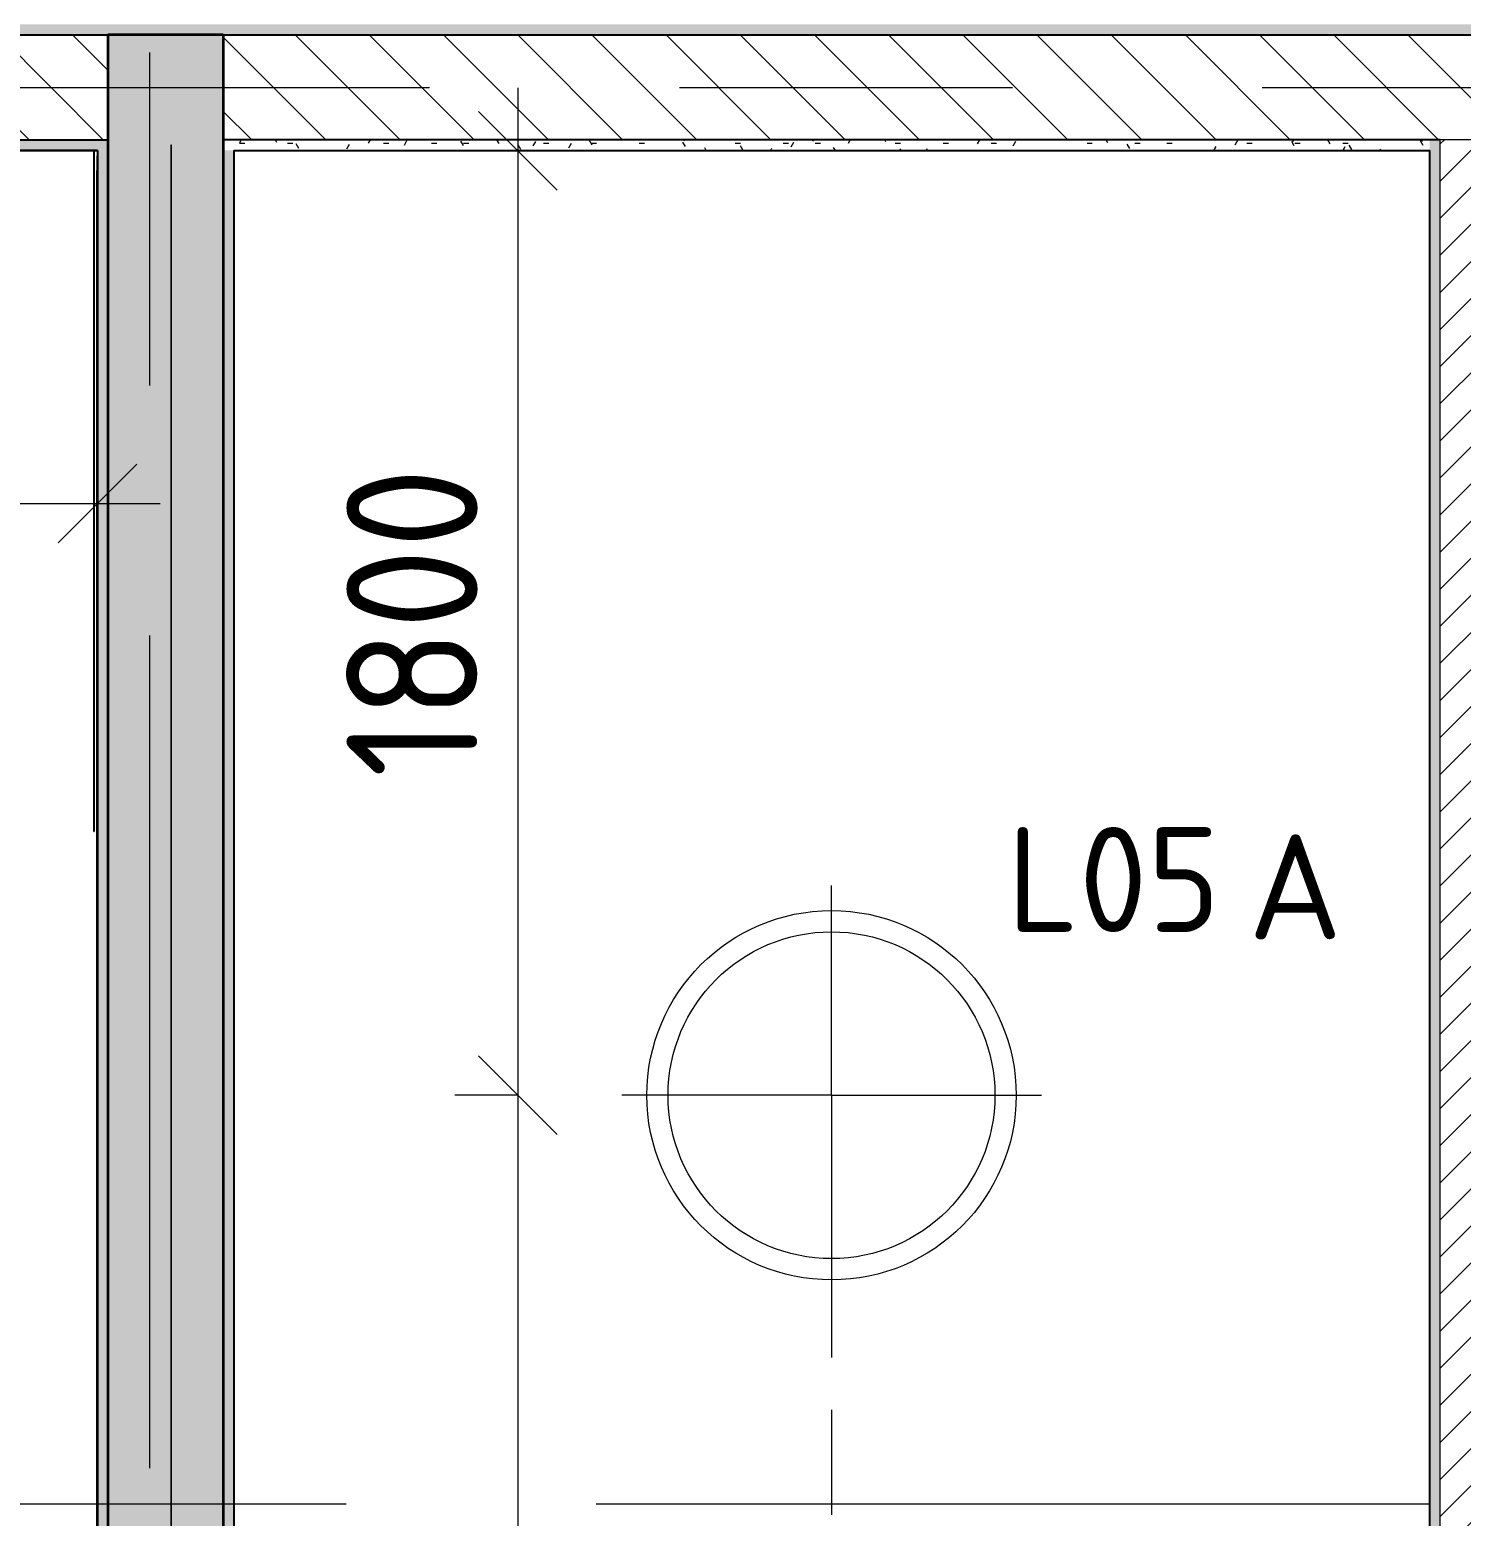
# Model space of a CAD drawing. Header units: millimetres. Extents: x 81425 to 274970, y -8553 to 29000.
# Drawn here: x 106981 to 109710, y 7776 to 10610 of the extents above; entities that cross this region are included whole.
import ezdxf

# ---------------------------------------------------------------- set-up
doc = ezdxf.new("R2010")
doc.units = ezdxf.units.MM
doc.linetypes.add('ADSK_Штрих_ш2 п1', pattern=[300, 200, -100])
doc.linetypes.add('Осевая', pattern=[3175, 635, -476.25, 1587.5, -476.25])
for name, color, linetype, lineweight in [('A-ANNO-DIMS', 7, 'Continuous', 9), ('A-ANNO-DIMS-100', 7, 'Continuous', 9), ('A-ANNO-NOTE', 7, 'Continuous', 9), ('A-DETL-2', 7, 'ADSK_Штрих_ш2 п1', 9), ('A-GENM', 7, 'Continuous', 9), ('A-WALL', 7, 'Continuous', 9), ('E-LITE-EQPM-IDEN', 7, 'Continuous', 9), ('I-WALL', 7, 'Continuous', 9), ('Оси-2', 7, 'Осевая', 9)]:
    doc.layers.add(name, color=color, linetype=linetype, lineweight=lineweight)
for name, color, linetype, lineweight, true_color in [('A-WALL-1', 7, 'Continuous', 35, 0x3c3c3c), ('A-WALL-2', 7, 'Continuous', 25, 0x3c3c3c), ('A-WALL-FNSH-2', 7, 'Continuous', 13, 0x3c3c3c), ('G-ANNO-TEXT-1', 1, 'Continuous', 9, 0xff0000)]:
    doc.layers.add(name, color=color, linetype=linetype, lineweight=lineweight, true_color=true_color)
doc.styles.add('GOST Common', font='GOST_Common.ttf', dxfattribs={"height": 200})
doc.styles.add('ISOCPEUR', font='isocpeur.ttf', dxfattribs={"width": 0.9, "height": 250})
doc.styles.add('ISOCPEUR_1', font='isocpeur.ttf', dxfattribs={"height": 200})
doc.dimstyles.new('ISO-2_5_0_9К_БОЛЬШОЙ_1', dxfattribs={"dimscale": 304.8, "dimtxt": 248.995294, "dimasz": 0.492126, "dimexe": 0.393701, "dimexo": 0.984252, "dimgap": 0, "dimtad": 1, "dimdec": 0, "dimrnd": 10, "dimzin": 0, "dimdsep": 46, "dimtxsty": 'ISOCPEUR', "dimblk1": 'OBLIQUE', "dimblk2": 'OBLIQUE', "dimsah": 1, "dimcen": 0.09, "dimdle": 0.393701, "dimazin": 0, "dimtfac": 1, "dimtdec": 4, "dimtix": 1, "dimtmove": 0, "dimatfit": 3, "dimfxl": 1, "dimtvp": 1, "dimtolj": 1, "dimtzin": 0, "dimarcsym": 2})
pattern_1 = [(135, (0, 0), (-70.71068, -70.71068), [])]
pattern_2 = [(0, (0, 0), (121.92, 30.48), [10.058, -81.382, 10.058, -81.382, -487.68]), (0, (0, 0), (121.92, 30.48), [-182.88, 10.058, -172.822, 10.058, -81.382, -213.36]), (0, (0, 0), (121.92, 30.48), [-457.2, 10.058, -50.902, 10.058, -142.342]), (120, (45.72, 15.24), (-87.356454, 90.345817), [10.058, -81.382, 10.058, -81.382, -487.68]), (120, (45.72, 15.24), (-87.356454, 90.345817), [-182.88, 10.058, -172.822, 10.058, -81.382, -213.36]), (120, (45.72, 15.24), (-87.356454, 90.345817), [-457.2, 10.058, -50.902, 10.058, -142.342]), (240, (60.96, 76.2), (-34.563546, -120.825817), [10.058, -81.382, 10.058, -81.382, -487.68]), (240, (60.96, 76.2), (-34.563546, -120.825817), [-182.88, 10.058, -172.822, 10.058, -81.382, -213.36]), (240, (60.96, 76.2), (-34.563546, -120.825817), [-457.2, 10.058, -50.902, 10.058, -142.342])]

# ---------------------------------------------------------------- blocks, each defined once
blk = doc.blocks.new('Рисунок_горы - Рисунок_горы-31934381-План расстановки осветительного оборудования 1 этажа в осях 23-33')
at = {"layer": 'A-GENM'}
for p, q in [((107109, 10336.9), (107109, 10341.4)), ((107109, 10341.4), (107109, 6202.7)), ((107109, 10341.4), (107109, 10336.9)), ((107109, 9872.7), (107109, 10337.6)), ((107109, 10337.6), (107109, 10337.2)), ((107109, 10336.9), (107109, 10337.5)), ((107109, 10319.6), (107109, 10274.5)), ((107109, 10274.8), (107109, 10274.5)), ((107109, 10274.5), (107109, 10274.8)), ((107109, 10274.5), (107109, 10092.4)), ((107109, 10221.4), (107109, 10245.3)), ((107109, 10245.3), (107109, 10221.4)), ((107109, 10131.7), (107109, 10163.4)), ((107109, 10163.4), (107109, 10131.7)), ((107109, 10060.5), (107109, 10116.4)), ((107109, 10116.4), (107109, 10060.5)), ((107109, 10092.4), (107109, 9872.7)), ((107109, 9469.7), (107109, 9583.7)), ((107109, 9583.7), (107109, 9469.7)), ((107109, 8849), (107109, 9094.1)), ((107109, 9094.1), (107109, 8849)), ((107109, 8078.4), (107109, 8246.4)), ((107109, 8045.1), (107109, 7835.6)), ((107109, 8041.9), (107109, 8043.5)), ((107109, 7185.3), (107109, 7981.1))]:
    blk.add_line(p, q, dxfattribs=at)
for points in [[(107109, 10341.4), (107109, 10299), (107109, 9884.7), (107109, 9805.1)], [(107109, 10341.4), (107109, 10308.2), (107109, 10268.4), (107109, 10245.3)], [(107109, 9963.4), (107109, 9991.5), (107109, 10023), (107109, 10060.5)], [(107109, 9963.4), (107109, 9943.7), (107109, 9922.4), (107109, 9898.9)], [(107109, 9783.9), (107109, 9790.4), (107109, 9806.4), (107109, 9898.9)], [(107109, 9625.7), (107109, 9636.6), (107109, 9705.2), (107109, 9775.7)], [(107109, 9624.4), (107109, 9624.5), (107109, 9624.8), (107109, 9625.3)], [(107109, 9333.5), (107109, 9334.9), (107109, 9337.9), (107109, 9347)], [(107109, 9332.2), (107109, 9331.1), (107109, 9329.1), (107109, 9315.5)], [(107109, 8862.5), (107109, 8857.2), (107109, 8834.8), (107109, 8793.2)], [(107109, 8846), (107109, 8846.6), (107109, 8850.2), (107109, 8850.8)], [(107109, 8850.8), (107109, 8850.4), (107109, 8847.5), (107109, 8839.2)], [(107109, 8839.2), (107109, 8817.1), (107109, 8767.1), (107109, 8740.5)], [(107109, 8441.1), (107109, 8555.2), (107109, 8562.3), (107109, 8618.2)], [(107109, 8485.8), (107109, 8487.2), (107109, 8489.9), (107109, 8496.8)], [(107109, 8481.3), (107109, 8480.1), (107109, 8478.6), (107109, 8476.4)], [(107109, 7986.5), (107109, 7966.1), (107109, 7895.8), (107109, 7868.5)], [(107109, 7980.2), (107109, 7978.9), (107109, 7976.5), (107109, 7975.2)], [(107109, 7974.8), (107109, 7975.6), (107109, 7977.2), (107109, 7980.1)], [(107109, 7813.1), (107109, 7818.1), (107109, 7851.4), (107109, 7934.5)], [(107109, 7781.4), (107109, 7784.5), (107109, 7789.2), (107109, 7796)]]:
    blk.add_open_spline(points, degree=3, dxfattribs=at)
for points, knots in [([(107109, 10245.3), (107109, 10245.3), (107109, 10268.4), (107109, 10308.2), (107109, 10341.4)], [0.75, 0.75, 0.75, 0.75, 0.75000001, 0.83333333, 0.83333333, 0.83333333, 0.83333333]), ([(107109, 9805.1), (107109, 9805.1), (107109, 9884.7), (107109, 10299), (107109, 10341.4)], [0.064748201, 0.064748201, 0.064748201, 0.064748201, 0.064748211, 0.071942446, 0.071942446, 0.071942446, 0.071942446]), ([(107109, 10337.5), (107109, 10337.5), (107109, 10329.2), (107109, 10324.1), (107109, 10319.6)], [0.09352518, 0.09352518, 0.09352518, 0.09352518, 0.09352519, 0.100719424, 0.100719424, 0.100719424, 0.100719424]), ([(107109, 10337.2), (107109, 10337.2), (107109, 10322.4), (107109, 10312.8), (107109, 10294.4)], [0.24444444, 0.24444444, 0.24444444, 0.24444444, 0.24444445, 0.26666667, 0.26666667, 0.26666667, 0.26666667]), ([(107109, 10312.9), (107109, 10312.9), (107109, 10320.3), (107109, 10331.2), (107109, 10336.9)], [0.28888889, 0.28888889, 0.28888889, 0.28888889, 0.2888889, 0.31111111, 0.31111111, 0.31111111, 0.31111111]), ([(107109, 10294.4), (107109, 10294.4), (107109, 10300.2), (107109, 10305.8), (107109, 10312.9)], [0.26666667, 0.26666667, 0.26666667, 0.26666667, 0.26666668, 0.28888889, 0.28888889, 0.28888889, 0.28888889]), ([(107109, 10163.4), (107109, 10163.4), (107109, 10180.7), (107109, 10262.3), (107109, 10274.8)], [0.8, 0.8, 0.8, 0.8, 0.80000001, 0.86666667, 0.86666667, 0.86666667, 0.86666667]), ([(107109, 10274.8), (107109, 10274.8), (107109, 10262.3), (107109, 10180.7), (107109, 10163.4)], [0.115107914, 0.115107914, 0.115107914, 0.115107914, 0.115107924, 0.122302158, 0.122302158, 0.122302158, 0.122302158]), ([(107109, 10136.9), (107109, 10136.9), (107109, 10156.1), (107109, 10183.3), (107109, 10221.4)], [0.58333333, 0.58333333, 0.58333333, 0.58333333, 0.58333334, 0.66666667, 0.66666667, 0.66666667, 0.66666667]), ([(107109, 10221.4), (107109, 10221.4), (107109, 10183.3), (107109, 10156.1), (107109, 10136.9)], [0.014388489, 0.014388489, 0.014388489, 0.014388489, 0.014388499, 0.021582734, 0.021582734, 0.021582734, 0.021582734]), ([(107109, 10115.2), (107109, 10115.2), (107109, 10126.4), (107109, 10128.2), (107109, 10136.9)], [0.5, 0.5, 0.5, 0.5, 0.50000001, 0.58333333, 0.58333333, 0.58333333, 0.58333333]), ([(107109, 10136.9), (107109, 10136.9), (107109, 10128.2), (107109, 10126.4), (107109, 10115.2)], [0.021582734, 0.021582734, 0.021582734, 0.021582734, 0.021582744, 0.028776978, 0.028776978, 0.028776978, 0.028776978]), ([(107109, 10116.4), (107109, 10116.4), (107109, 10122.2), (107109, 10126.7), (107109, 10131.7)], [0.66666667, 0.66666667, 0.66666667, 0.66666667, 0.66666668, 0.73333333, 0.73333333, 0.73333333, 0.73333333]), ([(107109, 10131.7), (107109, 10131.7), (107109, 10126.7), (107109, 10122.2), (107109, 10116.4)], [0.129496403, 0.129496403, 0.129496403, 0.129496403, 0.129496413, 0.136690647, 0.136690647, 0.136690647, 0.136690647]), ([(107109, 10093.4), (107109, 10093.4), (107109, 10101.9), (107109, 10106.2), (107109, 10115.2)], [0.41666667, 0.41666667, 0.41666667, 0.41666667, 0.41666668, 0.5, 0.5, 0.5, 0.5]), ([(107109, 10115.2), (107109, 10115.2), (107109, 10106.2), (107109, 10101.9), (107109, 10093.4)], [0.028776978, 0.028776978, 0.028776978, 0.028776978, 0.028776988, 0.035971223, 0.035971223, 0.035971223, 0.035971223]), ([(107109, 9898.9), (107109, 9898.9), (107109, 9981.1), (107109, 10036.8), (107109, 10093.4)], [0.33333333, 0.33333333, 0.33333333, 0.33333333, 0.33333334, 0.41666667, 0.41666667, 0.41666667, 0.41666667]), ([(107109, 10093.4), (107109, 10093.4), (107109, 10053), (107109, 10013), (107109, 9963.4)], [0.035971223, 0.035971223, 0.035971223, 0.035971223, 0.035971233, 0.04111283, 0.04111283, 0.04111283, 0.04111283]), ([(107109, 10092.4), (107109, 10092.4), (107109, 10032), (107109, 9812.1), (107109, 9757.7)], [0.06666667, 0.06666667, 0.06666667, 0.06666667, 0.06666668, 0.13333333, 0.13333333, 0.13333333, 0.13333333]), ([(107109, 9757.7), (107109, 9757.7), (107109, 9812.1), (107109, 10032), (107109, 10092.4)], [0.15555556, 0.15555556, 0.15555556, 0.15555556, 0.15555557, 0.17777778, 0.17777778, 0.17777778, 0.17777778]), ([(107109, 10060.5), (107109, 10060.5), (107109, 9996.5), (107109, 9949.8), (107109, 9908.4)], [0.143884892, 0.143884892, 0.143884892, 0.143884892, 0.143884902, 0.151079137, 0.151079137, 0.151079137, 0.151079137]), ([(107109, 9908.4), (107109, 9908.4), (107109, 9925.5), (107109, 9943.6), (107109, 9963.4)], [0.53333333, 0.53333333, 0.53333333, 0.53333333, 0.53333334, 0.56096559, 0.56096559, 0.56096559, 0.56096559]), ([(107109, 9890.7), (107109, 9890.7), (107109, 9896.9), (107109, 9902.9), (107109, 9908.4)], [0.46666667, 0.46666667, 0.46666667, 0.46666667, 0.46666668, 0.53333333, 0.53333333, 0.53333333, 0.53333333]), ([(107109, 9908.4), (107109, 9908.4), (107109, 9902.9), (107109, 9896.9), (107109, 9890.7)], [0.151079137, 0.151079137, 0.151079137, 0.151079137, 0.151079147, 0.158273381, 0.158273381, 0.158273381, 0.158273381]), ([(107109, 9898.9), (107109, 9898.9), (107109, 9766.7), (107109, 9790.7), (107109, 9775.7)], [0.043165468, 0.043165468, 0.043165468, 0.043165468, 0.043165478, 0.050359712, 0.050359712, 0.050359712, 0.050359712]), ([(107109, 9808.9), (107109, 9808.9), (107109, 9845.7), (107109, 9861.7), (107109, 9890.7)], [0.4, 0.4, 0.4, 0.4, 0.40000001, 0.46666667, 0.46666667, 0.46666667, 0.46666667]), ([(107109, 9890.7), (107109, 9890.7), (107109, 9861.7), (107109, 9845.7), (107109, 9808.9)], [0.158273381, 0.158273381, 0.158273381, 0.158273381, 0.158273391, 0.165467626, 0.165467626, 0.165467626, 0.165467626]), ([(107109, 9583.7), (107109, 9583.7), (107109, 9716), (107109, 9721.4), (107109, 9808.9)], [0.33333333, 0.33333333, 0.33333333, 0.33333333, 0.33333334, 0.4, 0.4, 0.4, 0.4]), ([(107109, 9808.9), (107109, 9808.9), (107109, 9721.4), (107109, 9716), (107109, 9583.7)], [0.165467626, 0.165467626, 0.165467626, 0.165467626, 0.165467636, 0.172661871, 0.172661871, 0.172661871, 0.172661871]), ([(107109, 9805.1), (107109, 9805.1), (107109, 9720.9), (107109, 9637.3), (107109, 9625.7)], [0.08333333, 0.08333333, 0.08333333, 0.08333333, 0.08333334, 0.16557133, 0.16557133, 0.16557133, 0.16557133]), ([(107109, 9625.3), (107109, 9625.3), (107109, 9635.1), (107109, 9719.7), (107109, 9805.1)], [0.057553957, 0.057553957, 0.057553957, 0.057553957, 0.057553967, 0.064748201, 0.064748201, 0.064748201, 0.064748201]), ([(107109, 9775.7), (107109, 9775.7), (107109, 9777.1), (107109, 9778.3), (107109, 9779.2)], [0.25, 0.25, 0.25, 0.25, 0.25000001, 0.258273634, 0.258273634, 0.258273634, 0.258273634]), ([(107109, 9775.7), (107109, 9775.7), (107109, 9700.5), (107109, 9627.5), (107109, 9624.4)], [0.050359712, 0.050359712, 0.050359712, 0.050359712, 0.050359722, 0.056961007, 0.056961007, 0.056961007, 0.056961007]), ([(107109, 9757.7), (107109, 9757.7), (107109, 9704.1), (107109, 9654.4), (107109, 9607.5)], [0.13333333, 0.13333333, 0.13333333, 0.13333333, 0.13333334, 0.2, 0.2, 0.2, 0.2]), ([(107109, 9607.5), (107109, 9607.5), (107109, 9654.4), (107109, 9704.1), (107109, 9757.7)], [0.13333333, 0.13333333, 0.13333333, 0.13333333, 0.13333334, 0.15555556, 0.15555556, 0.15555556, 0.15555556]), ([(107109, 9607.5), (107109, 9607.5), (107109, 9579.9), (107109, 9480.9), (107109, 9469.7)], [0.2, 0.2, 0.2, 0.2, 0.20000001, 0.26666667, 0.26666667, 0.26666667, 0.26666667]), ([(107109, 9469.7), (107109, 9469.7), (107109, 9480.9), (107109, 9579.9), (107109, 9607.5)], [0.11111111, 0.11111111, 0.11111111, 0.11111111, 0.11111112, 0.13333333, 0.13333333, 0.13333333, 0.13333333]), ([(107109, 9347), (107109, 9347), (107109, 9347.5), (107109, 9455.4), (107109, 9469.7)], [0.08888889, 0.08888889, 0.08888889, 0.08888889, 0.0888889, 0.11111111, 0.11111111, 0.11111111, 0.11111111]), ([(107109, 9469.7), (107109, 9469.7), (107109, 9455.5), (107109, 9348.5), (107109, 9347)], [0.179856115, 0.179856115, 0.179856115, 0.179856115, 0.179856125, 0.187019746, 0.187019746, 0.187019746, 0.187019746]), ([(107109, 9347), (107109, 9347), (107109, 9335.5), (107109, 9333.7), (107109, 9332.7)], [0.18705036, 0.18705036, 0.18705036, 0.18705036, 0.18705037, 0.190270028, 0.190270028, 0.190270028, 0.190270028]), ([(107109, 9315.5), (107109, 9315.5), (107109, 9326.5), (107109, 9329.9), (107109, 9331.4)], [0.066666667, 0.066666667, 0.066666667, 0.066666667, 0.066666677, 0.075207545, 0.075207545, 0.075207545, 0.075207545]), ([(107109, 9094.1), (107109, 9094.1), (107109, 9125.5), (107109, 9292.7), (107109, 9315.5)], [0.04444444, 0.04444444, 0.04444444, 0.04444444, 0.04444445, 0.06666667, 0.06666667, 0.06666667, 0.06666667]), ([(107109, 9315.5), (107109, 9315.5), (107109, 9292.7), (107109, 9125.5), (107109, 9094.1)], [0.194244604, 0.194244604, 0.194244604, 0.194244604, 0.194244614, 0.201438849, 0.201438849, 0.201438849, 0.201438849]), ([(107109, 8815.5), (107109, 8815.5), (107109, 8841.9), (107109, 8858), (107109, 8862.5)], [0.25, 0.25, 0.25, 0.25, 0.25000001, 0.28245839, 0.28245839, 0.28245839, 0.28245839]), ([(107109, 8839.2), (107109, 8840.1), (107109, 8841.3), (107109, 8842.8), (107109, 8844), (107109, 8845.3), (107109, 8846.6), (107109, 8847.9), (107109, 8849), (107109, 8849.8), (107109, 8851.1), (107109, 8850.3), (107109, 8848.7), (107109, 8847.7), (107109, 8846.9), (107109, 8846), (107109, 8845.7), (107109, 8846.7), (107109, 8848.3), (107109, 8849)], [0, 0, 0, 0, 0.00246885, 0.00370327, 0.0049377, 0.00617212, 0.00740654, 0.00864097, 0.00925818, 0.00987539, 0.0104926, 0.01234424, 0.01296145, 0.01357866, 0.01419587, 0.01481309, 0.01604751, 0.01728193, 0.01975078, 0.01975078, 0.01975078, 0.01975078]), ([(107109, 8849), (107109, 8849), (107109, 8847.1), (107109, 8846.2), (107109, 8846)], [0.208633094, 0.208633094, 0.208633094, 0.208633094, 0.208633104, 0.209769637, 0.209769637, 0.209769637, 0.209769637]), ([(107109, 8719.1), (107109, 8719.1), (107109, 8755.7), (107109, 8782.5), (107109, 8839.2)], [0.8333333, 0.8333333, 0.8333333, 0.8333333, 0.8333333, 1, 1, 1, 1]), ([(107109, 8740.5), (107109, 8740.5), (107109, 8767.1), (107109, 8817.1), (107109, 8839.2)], [0.95555556, 0.95555556, 0.95555556, 0.95555556, 0.95555557, 1, 1, 1, 1]), ([(107109, 8839.2), (107109, 8839.2), (107109, 8782.5), (107109, 8755.7), (107109, 8719.1)], [0.215827338, 0.215827338, 0.215827338, 0.215827338, 0.215827348, 0.223021583, 0.223021583, 0.223021583, 0.223021583]), ([(107109, 8758.2), (107109, 8758.2), (107109, 8767.2), (107109, 8793.7), (107109, 8815.5)], [0.16666667, 0.16666667, 0.16666667, 0.16666667, 0.16666668, 0.25, 0.25, 0.25, 0.25]), ([(107109, 8793.2), (107109, 8793.2), (107109, 8746.5), (107109, 8669.2), (107109, 8616.5)], [0.33333333, 0.33333333, 0.33333333, 0.33333333, 0.33333334, 0.41666667, 0.41666667, 0.41666667, 0.41666667]), ([(107109, 8618.2), (107109, 8618.2), (107109, 8726), (107109, 8719.4), (107109, 8758.2)], [0.08333333, 0.08333333, 0.08333333, 0.08333333, 0.08333334, 0.16666667, 0.16666667, 0.16666667, 0.16666667]), ([(107109, 8740.5), (107109, 8740.5), (107109, 8695.9), (107109, 8703.7), (107109, 8668.5)], [0.08333333, 0.08333333, 0.08333333, 0.08333333, 0.08333334, 0.16666667, 0.16666667, 0.16666667, 0.16666667]), ([(107109, 8668.5), (107109, 8668.5), (107109, 8703.7), (107109, 8695.9), (107109, 8740.5)], [0.93333333, 0.93333333, 0.93333333, 0.93333333, 0.93333334, 0.95555556, 0.95555556, 0.95555556, 0.95555556]), ([(107109, 8672.9), (107109, 8672.9), (107109, 8689.6), (107109, 8703.1), (107109, 8719.1)], [0.75, 0.75, 0.75, 0.75, 0.75000001, 0.83333333, 0.83333333, 0.83333333, 0.83333333]), ([(107109, 8719.1), (107109, 8719.1), (107109, 8703.1), (107109, 8689.6), (107109, 8672.9)], [0.223021583, 0.223021583, 0.223021583, 0.223021583, 0.223021593, 0.230215827, 0.230215827, 0.230215827, 0.230215827]), ([(107109, 8593.1), (107109, 8593.1), (107109, 8636.2), (107109, 8655.3), (107109, 8672.9)], [0.66666667, 0.66666667, 0.66666667, 0.66666667, 0.66666668, 0.75, 0.75, 0.75, 0.75]), ([(107109, 8672.9), (107109, 8672.9), (107109, 8655.3), (107109, 8636.2), (107109, 8593.1)], [0.230215827, 0.230215827, 0.230215827, 0.230215827, 0.230215837, 0.237410072, 0.237410072, 0.237410072, 0.237410072]), ([(107109, 8668.5), (107109, 8668.5), (107109, 8641.9), (107109, 8610), (107109, 8571.8)], [0.16666667, 0.16666667, 0.16666667, 0.16666667, 0.16666668, 0.25, 0.25, 0.25, 0.25]), ([(107109, 8571.8), (107109, 8571.8), (107109, 8610), (107109, 8641.9), (107109, 8668.5)], [0.91111111, 0.91111111, 0.91111111, 0.91111111, 0.91111112, 0.93333333, 0.93333333, 0.93333333, 0.93333333]), ([(107109, 8616.5), (107109, 8616.5), (107109, 8482), (107109, 7967.7), (107109, 7868.2)], [0.41666667, 0.41666667, 0.41666667, 0.41666667, 0.41666668, 0.5, 0.5, 0.5, 0.5]), ([(107109, 8480.9), (107109, 8480.9), (107109, 8509.3), (107109, 8550.8), (107109, 8593.1)], [0.58333333, 0.58333333, 0.58333333, 0.58333333, 0.58333334, 0.66666667, 0.66666667, 0.66666667, 0.66666667]), ([(107109, 8593.1), (107109, 8593.1), (107109, 8550.8), (107109, 8509.3), (107109, 8480.9)], [0.237410072, 0.237410072, 0.237410072, 0.237410072, 0.237410082, 0.244604317, 0.244604317, 0.244604317, 0.244604317]), ([(107109, 8571.8), (107109, 8571.8), (107109, 8554.3), (107109, 8518), (107109, 8496.8)], [0.25, 0.25, 0.25, 0.25, 0.25000001, 0.33333333, 0.33333333, 0.33333333, 0.33333333]), ([(107109, 8496.8), (107109, 8496.8), (107109, 8518), (107109, 8554.3), (107109, 8571.8)], [0.88888889, 0.88888889, 0.88888889, 0.88888889, 0.8888889, 0.91111111, 0.91111111, 0.91111111, 0.91111111]), ([(107109, 8496.8), (107109, 8496.8), (107109, 8492.2), (107109, 8489.5), (107109, 8487.8)], [0.33333333, 0.33333333, 0.33333333, 0.33333333, 0.33333334, 0.35499274, 0.35499274, 0.35499274, 0.35499274]), ([(107109, 8476.4), (107109, 8476.4), (107109, 8480.3), (107109, 8482.2), (107109, 8483.2)], [0.866666667, 0.866666667, 0.866666667, 0.866666667, 0.866666677, 0.873413125, 0.873413125, 0.873413125, 0.873413125]), ([(107109, 8388), (107109, 8388), (107109, 8398.6), (107109, 8467), (107109, 8480.9)], [0.5, 0.5, 0.5, 0.5, 0.50000001, 0.58333333, 0.58333333, 0.58333333, 0.58333333]), ([(107109, 8480.9), (107109, 8480.9), (107109, 8467), (107109, 8398.6), (107109, 8388)], [0.244604317, 0.244604317, 0.244604317, 0.244604317, 0.244604327, 0.251798561, 0.251798561, 0.251798561, 0.251798561]), ([(107109, 8476.4), (107109, 8476.4), (107109, 8450.3), (107109, 8413.4), (107109, 8388)], [0.41666667, 0.41666667, 0.41666667, 0.41666667, 0.41666668, 0.5, 0.5, 0.5, 0.5]), ([(107109, 8388), (107109, 8388), (107109, 8413.4), (107109, 8450.3), (107109, 8476.4)], [0.84444444, 0.84444444, 0.84444444, 0.84444444, 0.84444445, 0.86666667, 0.86666667, 0.86666667, 0.86666667]), ([(107109, 8294.8), (107109, 8294.8), (107109, 8332.2), (107109, 8386.3), (107109, 8441.1)], [0.8333333, 0.8333333, 0.8333333, 0.8333333, 0.8333333, 1, 1, 1, 1]), ([(107109, 8222.7), (107109, 8222.7), (107109, 8310.4), (107109, 8346.2), (107109, 8388)], [0.82222222, 0.82222222, 0.82222222, 0.82222222, 0.82222223, 0.84444444, 0.84444444, 0.84444444, 0.84444444]), ([(107109, 8388), (107109, 8388), (107109, 8346.2), (107109, 8310.4), (107109, 8222.7)], [0.251798561, 0.251798561, 0.251798561, 0.251798561, 0.251798571, 0.258992806, 0.258992806, 0.258992806, 0.258992806]), ([(107109, 8248.8), (107109, 8248.8), (107109, 8264.4), (107109, 8252.9), (107109, 8294.8)], [0.75, 0.75, 0.75, 0.75, 0.75000001, 0.83333333, 0.83333333, 0.83333333, 0.83333333]), ([(107109, 8040.6), (107109, 8040.6), (107109, 8116.8), (107109, 8217.3), (107109, 8248.8)], [0.66666667, 0.66666667, 0.66666667, 0.66666667, 0.66666668, 0.75, 0.75, 0.75, 0.75]), ([(107109, 8246.4), (107109, 8246.4), (107109, 8232.1), (107109, 8069.2), (107109, 8045.1)], [0.71111111, 0.71111111, 0.71111111, 0.71111111, 0.71111112, 0.73333333, 0.73333333, 0.73333333, 0.73333333]), ([(107109, 8148.5), (107109, 8148.5), (107109, 8172.6), (107109, 8198.1), (107109, 8222.7)], [0.8, 0.8, 0.8, 0.8, 0.80000001, 0.82222222, 0.82222222, 0.82222222, 0.82222222]), ([(107109, 8222.7), (107109, 8222.7), (107109, 8198.1), (107109, 8172.6), (107109, 8148.5)], [0.258992806, 0.258992806, 0.258992806, 0.258992806, 0.258992816, 0.26618705, 0.26618705, 0.26618705, 0.26618705]), ([(107109, 7955.5), (107109, 7955.5), (107109, 8012.2), (107109, 8097.9), (107109, 8148.5)], [0.77777778, 0.77777778, 0.77777778, 0.77777778, 0.77777779, 0.8, 0.8, 0.8, 0.8]), ([(107109, 8148.5), (107109, 8148.5), (107109, 8097.9), (107109, 8012.2), (107109, 7955.5)], [0.26618705, 0.26618705, 0.26618705, 0.26618705, 0.26618706, 0.273381295, 0.273381295, 0.273381295, 0.273381295]), ([(107109, 8043.5), (107109, 8043.5), (107109, 8053.2), (107109, 8075.6), (107109, 8078.4)], [0.66666667, 0.66666667, 0.66666667, 0.66666667, 0.66666668, 0.68860399, 0.68860399, 0.68860399, 0.68860399]), ([(107109, 7980.1), (107109, 7980.1), (107109, 8004.8), (107109, 8023.5), (107109, 8041.9)], [0.62222222, 0.62222222, 0.62222222, 0.62222222, 0.62222223, 0.64444444, 0.64444444, 0.64444444, 0.64444444]), ([(107109, 7934.5), (107109, 7934.5), (107109, 8026.5), (107109, 7983.6), (107109, 8040.6)], [0.58333333, 0.58333333, 0.58333333, 0.58333333, 0.58333334, 0.66666667, 0.66666667, 0.66666667, 0.66666667]), ([(107109, 7796), (107109, 7796), (107109, 7805.6), (107109, 7977.4), (107109, 7986.2)], [0.6, 0.6, 0.6, 0.6, 0.6, 0.9877764, 0.9877764, 0.9877764, 0.9877764]), ([(107109, 7835.6), (107109, 7835.6), (107109, 7850.2), (107109, 7943.9), (107109, 7955.5)], [0.75555556, 0.75555556, 0.75555556, 0.75555556, 0.75555557, 0.77777778, 0.77777778, 0.77777778, 0.77777778]), ([(107109, 7955.5), (107109, 7955.5), (107109, 7943.9), (107109, 7850.2), (107109, 7835.6)], [0.273381295, 0.273381295, 0.273381295, 0.273381295, 0.273381305, 0.28057554, 0.28057554, 0.28057554, 0.28057554]), ([(107109, 7868.5), (107109, 7868.5), (107109, 7831.1), (107109, 7792.4), (107109, 7781.2)], [0.2, 0.2, 0.2, 0.2, 0.2, 0.3730599, 0.3730599, 0.3730599, 0.3730599]), ([(107109, 7868.2), (107109, 7868.2), (107109, 7841), (107109, 7817.6), (107109, 7813.2)], [0.5, 0.5, 0.5, 0.5, 0.50000001, 0.53553977, 0.53553977, 0.53553977, 0.53553977]), ([(107109, 7835.6), (107109, 7835.6), (107109, 7817.1), (107109, 7793.7), (107109, 7777.8)], [0.28057554, 0.28057554, 0.28057554, 0.28057554, 0.28057555, 0.287769784, 0.287769784, 0.287769784, 0.287769784]), ([(107109, 7777.8), (107109, 7777.8), (107109, 7767.9), (107109, 7738.5), (107109, 7726)], [0.287769784, 0.287769784, 0.287769784, 0.287769784, 0.287769794, 0.294964029, 0.294964029, 0.294964029, 0.294964029])]:
    blk.add_open_spline(points, degree=3, knots=knots, dxfattribs=at)
blk = doc.blocks.new('DIMBLOCK46-План расстановки осветительного оборудования 1 этажа в осях 23-33')
at = {"layer": 'A-ANNO-DIMS-100'}
for p, q in [((105860, 9195.4), (105860, 9826.9)), ((107110, 9512.9), (107110, 9826.9)), ((105860, 9706.9), (107230, 9706.9)), ((105860, 9706.9), (105860, 9195.4)), ((107110, 9706.9), (107110, 9512.9))]:
    blk.add_line(p, q, dxfattribs=at)
at = {"layer": 'A-ANNO-DIMS-100', "lineweight": 20}
for p, q in [((105860, 9706.9), (105935, 9781.9)), ((107110, 9706.9), (107185, 9781.9)), ((105860, 9706.9), (105785, 9631.9)), ((107110, 9706.9), (107035, 9631.9))]:
    blk.add_line(p, q, dxfattribs=at)
at = {"layer": 'A-ANNO-DIMS-100', "color": 0, "insert": (106190.5, 10033.5), "char_height": 250, "width": 706.764, "attachment_point": 1, "line_spacing_factor": 1.149209, "style": 'ISOCPEUR'}
blk.add_mtext('1250', dxfattribs=at)
blk = doc.blocks.new('_Oblique')
at = {"color": 0, "linetype": 'ByBlock', "lineweight": -2}
blk.add_line((-0.5, -0.5), (0.5, 0.5), dxfattribs=at)
blk = doc.blocks.new('DIMBLOCK51-План расстановки осветительного оборудования 1 этажа в осях 23-33')
at = {"layer": 'A-ANNO-DIMS-100'}
for p, q in [((107911.4, 10499), (107911.4, 8579)), ((107958.5, 10379), (107791.4, 10379)), ((107911.4, 10379), (107958.5, 10379)), ((107912, 8579), (107791.4, 8579)), ((107911.4, 8579), (107912, 8579))]:
    blk.add_line(p, q, dxfattribs=at)
at = {"layer": 'A-ANNO-DIMS-100', "lineweight": 20}
for p, q in [((107911.4, 10379), (107836.4, 10454)), ((107911.4, 10379), (107986.4, 10304)), ((107911.4, 8579), (107836.4, 8654)), ((107911.4, 8579), (107986.4, 8504))]:
    blk.add_line(p, q, dxfattribs=at)
at = {"layer": 'A-ANNO-DIMS-100', "color": 0, "insert": (107584.8, 9184.5), "char_height": 250, "width": 706.764, "attachment_point": 1, "rotation": 90, "line_spacing_factor": 1.149209, "style": 'ISOCPEUR'}
blk.add_mtext('1800', dxfattribs=at)
blk = doc.blocks.new('DIMBLOCK52-План расстановки осветительного оборудования 1 этажа в осях 23-33')
at = {"layer": 'A-ANNO-DIMS-100', "lineweight": 20}
for p, q in [((107911.4, 8579), (107836.4, 8654)), ((107911.4, 8579), (107986.4, 8504)), ((107911.4, 4579), (107836.4, 4654)), ((107911.4, 4579), (107986.4, 4504))]:
    blk.add_line(p, q, dxfattribs=at)
at = {"layer": 'A-ANNO-DIMS-100'}
for p, q in [((107912, 8579), (107791.4, 8579)), ((107911.4, 8579), (107911.4, 4459)), ((107911.4, 8579), (107912, 8579)), ((107912.5, 4579), (107791.4, 4579)), ((107911.4, 4579), (107912.5, 4579))]:
    blk.add_line(p, q, dxfattribs=at)
at = {"layer": 'A-ANNO-DIMS-100', "color": 0, "insert": (107584.8, 6251), "char_height": 250, "width": 787.208, "attachment_point": 1, "rotation": 90, "line_spacing_factor": 1.149209, "style": 'ISOCPEUR'}
blk.add_mtext('4000', dxfattribs=at)

msp = doc.modelspace()

# ---------------------------------------------------------------- hatches: boundary and pattern name
at = {"layer": 'I-WALL'}
h = msp.add_hatch(dxfattribs=at)
h.set_pattern_fill('FP_3', color=256, style=0, pattern_type=2)
h.set_pattern_definition(pattern_1)
h.paths.add_polyline_path([(107130, 10400), (107130, 10600), (101610, 10600), (101610, 10400), (105804.8, 10400)])
h.paths.add_polyline_path([(93821.7, 10400), (94210, 10400), (94210, 10600), (89610, 10600), (89610, 10400), (93156, 10400)])
h = msp.add_hatch(dxfattribs=at)
h.set_pattern_fill('FP_38', color=256, style=0, pattern_type=2)
h.set_pattern_definition(pattern_2)
h.paths.add_polyline_path([(121190, 10600), (121190, 10620), (100809, 10620), (100809, 10600), (120450.8, 10600)])
h = msp.add_hatch(dxfattribs=at)
h.set_pattern_fill('FP_1', color=256, style=0, pattern_type=2)
h.set_pattern_definition([(45, (0, 0), (-57.024626, 57.024626), []), (45, (57.025, 0), (-57.024626, 57.024626), [100.806, -20.161, 3.353, -16.808])])
h.paths.add_polyline_path([(107136.2, 2400), (107350, 2400), (107350, 10600), (107130, 10600), (107130, 2400)])
h = msp.add_hatch(dxfattribs=at)
h.set_pattern_fill('FP_3', color=256, style=0, pattern_type=2)
h.set_pattern_definition(pattern_1)
h.paths.add_polyline_path([(121210, 10400), (121210, 10600), (119330, 10600), (119330, 10400), (120450.8, 10400)])
h.paths.add_polyline_path([(111130.6, 10400), (111930, 10400), (111930, 10600), (107350, 10600), (107350, 10400), (110150, 10400)])
h = msp.add_hatch(dxfattribs=at)
h.set_pattern_fill('FP_38', color=256, style=0, pattern_type=2)
h.set_pattern_definition(pattern_2)
h.paths.add_polyline_path([(107110, 10380), (107130, 10380), (107130, 10400), (101630, 10400), (101630, 10380), (107109.5, 10380)])
h = msp.add_hatch(dxfattribs=at)
h.set_pattern_fill('FP_38', color=256, style=0, pattern_type=2)
h.set_pattern_definition(pattern_2)
h.paths.add_polyline_path([(109649, 10380), (109650, 10380), (109650, 10400), (107350, 10400), (107350, 10380), (108467.7, 10380)])
h = msp.add_hatch(dxfattribs=at)
h.set_pattern_fill('FP_38', color=256, style=0, pattern_type=2)
h.set_pattern_definition(pattern_2)
h.paths.add_polyline_path([(109650, 2480), (109670, 2480), (109670, 10400), (109650, 10400), (109650, 2481)])
h = msp.add_hatch(dxfattribs=at)
h.set_pattern_fill('FP_2', color=256, style=0, pattern_type=2)
h.set_pattern_definition([(45, (0, 0), (-35.35534, 35.35534), [])])
h.paths.add_polyline_path([(109670, 150), (109750, 150), (109750, 10400), (109670, 10400), (109670, 220.5)])
h = msp.add_hatch(dxfattribs=at)
h.set_pattern_fill('FP_38', color=256, style=0, pattern_type=2)
h.set_pattern_definition(pattern_2)
h.paths.add_polyline_path([(107130, 150), (107130, 10380), (107110, 10380), (107110, 150)])
h = msp.add_hatch(dxfattribs=at)
h.set_pattern_fill('FP_38', color=256, style=0, pattern_type=2)
h.set_pattern_definition(pattern_2)
h.paths.add_polyline_path([(107350, 2480), (107370, 2480), (107370, 10380), (107350, 10380), (107350, 2656.2)])

# ---------------------------------------------------------------- linework, layer by layer
at = {"layer": 'A-ANNO-NOTE'}
for q in [(108509.5, 8979), (108109.5, 8579), (108509.5, 8179), (108909.5, 8579)]:
    msp.add_line((108509.5, 8579), q, dxfattribs=at)
for radius in [352, 311.5]:
    msp.add_circle((108509.5, 8579), radius, dxfattribs=at)
at = {"layer": 'A-DETL-2'}
msp.add_line((108509.5, 8579), (108509.5, 4579), dxfattribs=at)
at = {"layer": 'A-WALL'}
for p in [(109750, 10400), (109670, 2480)]:
    msp.add_line(p, (109670, 10400), dxfattribs=at)
at = {"layer": 'A-WALL-1'}
for p, q in [((107130, 10600), (107130, 2400)), ((107350, 10600), (107130, 10600)), ((107350, 10600), (107350, 2400))]:
    msp.add_line(p, q, dxfattribs=at)
at = {"layer": 'A-WALL-2'}
for p, q in [((101610, 10600), (121210, 10600)), ((101610, 10400), (107130, 10400)), ((109670, 10400), (107350, 10400)), ((107110, 10380), (101630, 10380)), ((107110, 10380), (107110, 170)), ((107370, 10380), (109650, 10380)), ((107370, 10380), (107370, 2480)), ((109650, 2480), (109650, 10380))]:
    msp.add_line(p, q, dxfattribs=at)
at = {"layer": 'A-WALL-FNSH-2'}
for p, q in [((101631, 10379), (107109.5, 10379)), ((107109.5, 10379), (107109.5, 10380)), ((107250, 10390), (107250, 160.5)), ((107251, 10390), (107250, 10390)), ((107251, 160.5), (107251, 10390)), ((107371, 10379), (109649, 10379)), ((107371, 2481), (107371, 10379)), ((109649, 10379), (109649, 2480)), ((107110, 10369.9), (107109, 10369.9)), ((107109, 10369.9), (107109, 171))]:
    msp.add_line(p, q, dxfattribs=at)
at = {"layer": 'I-WALL'}
for p, q in [((107103, 10249.5), (107103, 10379)), ((107104, 10379), (107104, 10249.5)), ((107109, 10309.2), (107110, 10309.2)), ((107109, 10173.3), (107110, 10173.3)), ((107109, 9818.7), (107110, 9818.7)), ((107109, 9719), (107110, 9719)), ((107104, 9624.2), (107103, 9624.2)), ((107109, 9554.5), (107110, 9554.5)), ((107109, 9501.7), (107110, 9501.7)), ((107110, 9370.6), (107109, 9370.6)), ((107110, 9346), (107109, 9346)), ((107109, 9312.1), (107110, 9312.1)), ((107110, 9295.2), (107109, 9295.2)), ((107110, 9270.6), (107109, 9270.6)), ((107110, 9246.1), (107109, 9246.1)), ((107110, 9229.1), (107109, 9229.1)), ((107110, 9195.3), (107109, 9195.3)), ((107110, 9170.6), (107109, 9170.6)), ((107103, 9081.6), (107104, 9081.6)), ((107109, 9082.1), (107110, 9082.1)), ((107110, 9057.6), (107109, 9057.6)), ((107109, 9037.6), (107110, 9037.6)), ((107110, 8974.7), (107109, 8974.7)), ((107109, 8793.5), (107110, 8793.5)), ((107109, 8777.9), (107110, 8777.9)), ((107110, 8637.5), (107109, 8637.5)), ((107109, 8615.7), (107110, 8615.7)), ((107110, 8364.5), (107109, 8364.5)), ((107110, 8316.3), (107109, 8316.3)), ((107109, 8296.3), (107110, 8296.3)), ((107109, 8263.2), (107110, 8263.2)), ((107109, 8183.7), (107110, 8183.7)), ((107109, 8015), (107110, 8015)), ((107110, 7978.5), (107109, 7978.5)), ((107110, 7957.9), (107109, 7957.9)), ((107109, 7938), (107110, 7938)), ((107110, 7933.3), (107109, 7933.3)), ((107110, 7899.4), (107109, 7899.4)), ((107109, 7882.5), (107110, 7882.5)), ((107109, 7860.5), (107110, 7860.5)), ((107110, 7857.9), (107109, 7857.9)), ((107109, 7838.2), (107110, 7838.2)), ((107109, 7837.9), (107110, 7837.9)), ((107110, 7833.4), (107109, 7833.4)), ((107109, 7832.8), (107110, 7832.8)), ((107110, 7816.4), (107109, 7816.4)), ((107110, 7782.5), (107109, 7782.5))]:
    msp.add_line(p, q, dxfattribs=at)
for points, knots in [([(107109, 10369.9), (107109, 10360.6), (107109, 10293.2), (107109, 10245.9), (107109, 10173.3)], [-0.4037514, -0.4037514, -0.4037514, -0.4037514, -0.2556623, 0, 0, 0, 0]), ([(107109, 10309.2), (107109, 10241.9), (107109, 10168.4), (107109, 10093.1), (107109, 10023.6), (107109, 9953.3), (107109, 9915.1), (107109, 9894), (107109, 9874.4), (107109, 9814.6), (107109, 9733.1), (107109, 9655.3), (107109, 9501.7)], [-3.350913, -3.350913, -3.350913, -3.350913, -3.075622, -2.766305, -2.418456, -2.085679, -1.836215, -1.696883, -1.509626, -1.126177, -0.622557, 0, 0, 0, 0]), ([(107103, 9624.2), (107103, 9683.8), (107103, 9740.6), (107103, 9739.5), (107103, 9754.8), (107103, 9790.2), (107103, 9855.5), (107103, 9942.9), (107103, 9984.9), (107103, 10038.5), (107103, 10063.5), (107103, 10064.2), (107103, 10165.4), (107103, 10249.5)], [-2.688751, -2.688751, -2.688751, -2.688751, -2.442162, -2.274977, -2.117789, -1.880103, -1.576501, -1.218115, -0.949511, -0.704603, -0.520465, -0.281081, 0, 0, 0, 0]), ([(107104, 10249.5), (107104, 10165.4), (107104, 10064.2), (107104, 10063.5), (107104, 10038.5), (107104, 9984.9), (107104, 9942.9), (107104, 9855.5), (107104, 9790.2), (107104, 9754.8), (107104, 9739.5), (107104, 9740.6), (107104, 9683.8), (107104, 9624.2)], [0, 0, 0, 0, 0.281081, 0.520465, 0.704603, 0.949511, 1.218115, 1.576501, 1.880103, 2.117789, 2.274977, 2.442162, 2.688751, 2.688751, 2.688751, 2.688751]), ([(107109, 10173.3), (107109, 10155), (107109, 10116.1), (107109, 10061.6), (107109, 10014.9), (107109, 9950), (107109, 9901.2), (107109, 9866.6), (107109, 9831.2), (107109, 9818.7), (107109, 9818.7)], [-1.276776, -1.276776, -1.276776, -1.276776, -1.138119, -0.978276, -0.808304, -0.651974, -0.495099, -0.353117, -0.192414, 0, 0, 0, 0]), ([(107109, 9818.7), (107109, 9728), (107109, 9678.7), (107109, 9660.4), (107109, 9660.4), (107109, 9719)], [-0.5051044, -0.5051044, -0.5051044, -0.5051044, -0.3298921, -0.1711345, 0, 0, 0, 0]), ([(107109, 9501.7), (107109, 9420.4), (107109, 9289.8), (107109, 9173.6), (107109, 9070.5), (107109, 8989.3), (107109, 8949.1), (107109, 8848), (107109, 8782), (107109, 8740.3), (107109, 8693.9), (107109, 8670.2), (107109, 8642.9), (107109, 8605.3), (107109, 8527.9), (107109, 8466.2), (107109, 8411.5), (107109, 8381.7), (107109, 8329.9), (107109, 8268.6), (107109, 8189), (107109, 8099.6), (107109, 7996), (107109, 7860.5)], [-7.288892, -7.288892, -7.288892, -7.288892, -6.871622, -6.396578, -5.965459, -5.613357, -5.284295, -4.949942, -4.598379, -4.278152, -4.037485, -3.864014, -3.743708, -3.522379, -3.1893, -2.755691, -2.385625, -2.010611, -1.685598, -1.312153, -0.934339, -0.50542, 0, 0, 0, 0]), ([(107109, 8364.5), (107109, 8420.3), (107109, 8454), (107109, 8475.6), (107109, 8476.3), (107109, 8477.2), (107109, 8493), (107109, 8526.6), (107109, 8565.1), (107109, 8587), (107109, 8606.3), (107109, 8643.2), (107109, 8674.3), (107109, 8717.3), (107109, 8743.3), (107109, 8770.1), (107109, 8792.6), (107109, 8792), (107109, 8816.5), (107109, 8846.4), (107109, 8890.3), (107109, 8974.7)], [-1.948162, -1.948162, -1.948162, -1.948162, -1.82431, -1.735354, -1.645244, -1.551168, -1.457737, -1.359886, -1.238227, -1.130196, -1.043124, -0.964952, -0.83983, -0.709645, -0.589288, -0.488817, -0.389389, -0.286516, -0.207061, -0.124209, 0, 0, 0, 0]), ([(107109, 8777.9), (107109, 8841.3), (107109, 8872.6), (107109, 8891), (107109, 8885), (107109, 8864.4), (107109, 8827.8), (107109, 8793.5)], [-0.6086485, -0.6086485, -0.6086485, -0.6086485, -0.4615385, -0.3433231, -0.2331272, -0.1190981, 0, 0, 0, 0]), ([(107109, 8793.5), (107109, 8771.9), (107109, 8749.9), (107109, 8735.9), (107109, 8700.9), (107109, 8660.7), (107109, 8637.5)], [-0.4324774, -0.4324774, -0.4324774, -0.4324774, -0.3041418, -0.1942605, -0.0987751, 0, 0, 0, 0]), ([(107109, 8637.5), (107109, 8605), (107109, 8542.6), (107109, 8493.8), (107109, 8434.5), (107109, 8384.3), (107109, 8349.1), (107109, 8312.2), (107109, 8277.1), (107109, 8263.2)], [-1.011541, -1.011541, -1.011541, -1.011541, -0.83955, -0.654977, -0.501933, -0.360916, -0.234315, -0.111334, 0, 0, 0, 0]), ([(107109, 8263.2), (107109, 8221.3), (107109, 8171.8), (107109, 8122.3), (107109, 8093.9), (107109, 8063.2), (107109, 8036.9), (107109, 8031.5), (107109, 8015)], [-0.6980758, -0.6980758, -0.6980758, -0.6980758, -0.5624439, -0.4337088, -0.3065678, -0.1879506, -0.0869704, 0, 0, 0, 0]), ([(107109, 8015), (107109, 7982.3), (107109, 7941.6), (107109, 7899.9), (107109, 7874.2), (107109, 7851.2), (107109, 7845.1), (107109, 7843), (107109, 7843.3), (107109, 7856.8), (107109, 7892.6), (107109, 7938)], [-0.8926003, -0.8926003, -0.8926003, -0.8926003, -0.7758885, -0.6587982, -0.5458061, -0.454764, -0.3648766, -0.2945019, -0.2131797, -0.1206291, 0, 0, 0, 0]), ([(107109, 7838.2), (107109, 7843), (107109, 7847.7), (107109, 7855.9), (107109, 7871), (107109, 7885.3), (107109, 7899.9), (107109, 7914.6), (107109, 7927.8), (107109, 7943.5), (107109, 7959.3), (107109, 7969.2), (107109, 7980), (107109, 7977.3), (107109, 7958.6), (107109, 7920), (107109, 7892.3), (107109, 7865.6), (107109, 7862.4), (107109, 7850.4), (107109, 7841.2), (107109, 7833.6), (107109, 7831.4), (107109, 7837.7)], [-1.570099, -1.570099, -1.570099, -1.570099, -1.541159, -1.501754, -1.446541, -1.382724, -1.319119, -1.257396, -1.183774, -1.104802, -1.027747, -0.955254, -0.896935, -0.833013, -0.751105, -0.652602, -0.534539, -0.451116, -0.365944, -0.289006, -0.185438, -0.086085, 0, 0, 0, 0]), ([(107109, 7832.1), (107109, 7832.1), (107109, 7833.9), (107109, 7839.6), (107109, 7848.3), (107109, 7859.8), (107109, 7862.9), (107109, 7889), (107109, 7916.8), (107109, 7955.6), (107109, 7974.5), (107109, 7977.3), (107109, 7966.9), (107109, 7957.2), (107109, 7941.8), (107109, 7926.6), (107109, 7913.5), (107109, 7899.1), (107109, 7884.7), (107109, 7870.6), (107109, 7855.8), (107109, 7847.7), (107109, 7842.9), (107109, 7837.9)], [-1.516388, -1.516388, -1.516388, -1.516388, -1.484014, -1.384661, -1.281093, -1.204155, -1.118982, -1.03556, -0.917496, -0.818994, -0.737085, -0.673164, -0.614845, -0.542352, -0.465296, -0.386325, -0.312703, -0.250979, -0.187375, -0.123558, -0.068344, -0.028939, 0, 0, 0, 0]), ([(107109, 7860.5), (107109, 7816.2), (107109, 7723.7), (107109, 7641), (107109, 7573.4), (107109, 7484.3), (107109, 7392.8), (107109, 7315), (107109, 7246), (107109, 7175.8), (107109, 7130), (107109, 7081.7), (107109, 7039), (107109, 6976.3), (107109, 6929.1), (107109, 6848.7), (107109, 6776.1), (107109, 6698.4), (107109, 6635.7), (107109, 6563.2)], [-6.273699, -6.273699, -6.273699, -6.273699, -5.898377, -5.46843, -5.044446, -4.605206, -4.158793, -3.736446, -3.357173, -3.051363, -2.829824, -2.674297, -2.461741, -2.189792, -1.794227, -1.37122, -0.897458, -0.456788, 0, 0, 0, 0])]:
    msp.add_open_spline(points, degree=3, knots=knots, dxfattribs=at)
for points in [[(107109, 10369.9), (107109, 10348.7), (107109, 10328.4), (107109, 10309.2)], [(107103, 9081.6), (107103, 9232), (107103, 9412.9), (107103, 9624.2)], [(107104, 9624.2), (107104, 9412.9), (107104, 9232), (107104, 9081.6)], [(107109, 8974.7), (107109, 9139.8), (107109, 9333.1), (107109, 9554.5)], [(107109, 9554.5), (107109, 9354), (107109, 9196.6), (107109, 9082.1)], [(107109, 7860.5), (107109, 8179.2), (107109, 8347.2), (107109, 8364.5)], [(107109, 7651.9), (107109, 7846.3), (107109, 8023.5), (107109, 8183.7)], [(107109, 8183.7), (107109, 8087.3), (107109, 7979.6), (107109, 7860.5)], [(107109, 7837.5), (107109, 7833.4), (107109, 7832.1), (107109, 7832.1)]]:
    msp.add_open_spline(points, degree=3, dxfattribs=at)
at = {"layer": 'Оси-2'}
for p, q in [((107210, 406.8), (107210, 19528.3)), ((85994.5, 10500), (122788, 10500)), ((84724.5, 7800), (122788, 7800))]:
    msp.add_line(p, q, dxfattribs=at)

# ---------------------------------------------------------------- block references
at = {"layer": 'A-GENM'}
msp.add_blockref('Рисунок_горы - Рисунок_горы-31934381-План расстановки осветительного оборудования 1 этажа в осях 23-33', (0, 0), dxfattribs=at)

# ---------------------------------------------------------------- texts
at = {"layer": 'E-LITE-EQPM-IDEN', "insert": (108843.8, 9090.2), "char_height": 200, "width": 529.114, "attachment_point": 1, "style": 'GOST Common'}
msp.add_mtext('L05', dxfattribs=at)
at = {"layer": 'G-ANNO-TEXT-1', "insert": (109303.5, 9076.3), "char_height": 200, "width": 224.472, "attachment_point": 1, "style": 'ISOCPEUR_1'}
msp.add_mtext('\\fISOCPEUR|b0|i0|c204|p34|;А', dxfattribs=at)

# ---------------------------------------------------------------- dimensions: what is measured, and where the dimension line sits
at = {"layer": 'A-ANNO-DIMS'}
for base, p1, p2, override, picture, middle in [((107911.4, 8579), (107658.5, 10379), (108212, 8579), {"dimpost": '<>', "dimfxl": 1883.193224}, 'DIMBLOCK51-План расстановки осветительного оборудования 1 этажа в осях 23-33', (107786.4, 9479)), ((107911.4, 4579), (108212, 8579), (108212.5, 4579), {"dimpost": '<>', "dimfxl": 4000.000027}, 'DIMBLOCK52-План расстановки осветительного оборудования 1 этажа в осях 23-33', (107786.4, 6579))]:
    dim = msp.add_linear_dim(base=base, p1=p1, p2=p2, angle=90, dimstyle='ISO-2_5_0_9К_БОЛЬШОЙ_1', override=override, dxfattribs=at)
    dim.commit()
    dim.dimension.update_dxf_attribs({"geometry": picture, "text_midpoint": middle})
dim = msp.add_linear_dim(base=(107110, 9706.9), p1=(105860, 8895.4), p2=(107110, 9812.9), dimstyle='ISO-2_5_0_9К_БОЛЬШОЙ_1', override={"dimpost": '<>', "dimfxl": 1550.604894}, dxfattribs=at)
dim.commit()
dim.dimension.update_dxf_attribs({"geometry": 'DIMBLOCK46-План расстановки осветительного оборудования 1 этажа в осях 23-33', "text_midpoint": (106485, 9831.9)})

doc.saveas('drawing.dxf')
